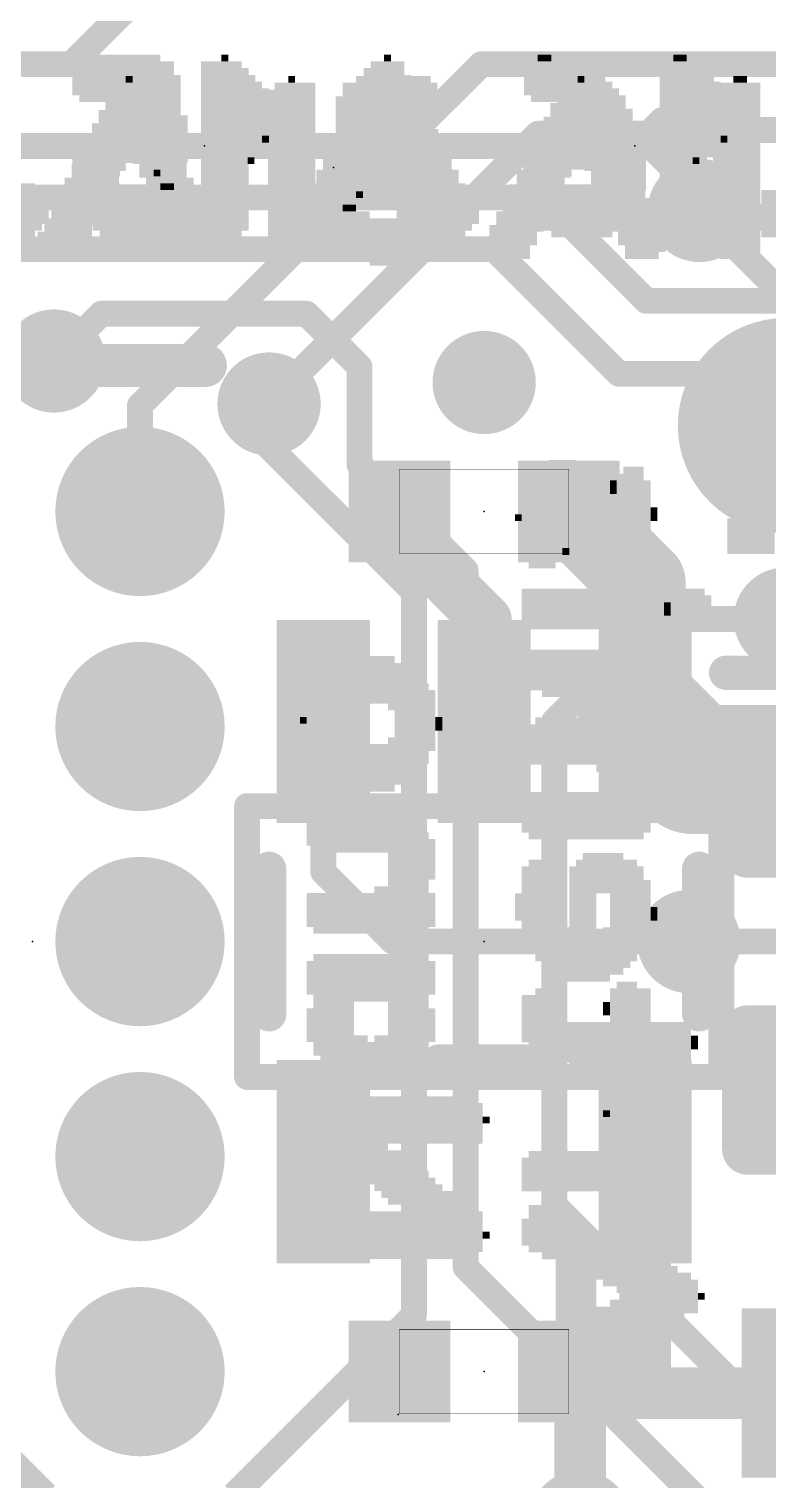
# Model space of a CAD drawing. Extents: x -6.3 to 43.3, y -21.6 to 50.8.
# Drawn here: x 15.09 to 19.46, y 6.98 to 15.55 of the extents above; entities that cross this region are included whole.
import ezdxf

# ---------------------------------------------------------------- set-up
doc = ezdxf.new("R2010")
doc.units = 0
for name, color, linetype in [('1', 12, 'CONTINUOUS'), ('16', 132, 'CONTINUOUS'), ('17', 110, 'CONTINUOUS'), ('18', 110, 'CONTINUOUS'), ('21', 41, 'CONTINUOUS'), ('22', 40, 'CONTINUOUS'), ('23', 53, 'CONTINUOUS'), ('24', 53, 'CONTINUOUS'), ('51', 53, 'CONTINUOUS')]:
    doc.layers.add(name, color=color, linetype=linetype)

# ---------------------------------------------------------------- blocks, each defined once
blk = doc.blocks.new('RECT')
blk.add_solid([(-0.5, -0.5), (0.5, -0.5), (-0.5, 0.5), (0.5, 0.5)])
blk = doc.blocks.new('RECT160000X160000R30')
at = {"const_width": 0.15}
blk.add_lwpolyline([(0.425, -0.35), (0.425, 0.35, 0.4142), (0.35, 0.425), (-0.35, 0.425, 0.4142), (-0.425, 0.35), (-0.425, -0.35, 0.4142), (-0.35, -0.425), (0.35, -0.425, 0.4142)], format="xyb", close=True, dxfattribs=at)
blk.add_solid([(-0.3754, -0.3754), (0.3754, -0.3754), (-0.3754, 0.3754), (0.3754, 0.3754)])
blk = doc.blocks.new('ROUNDP')
at = {"const_width": 0.5}
blk.add_lwpolyline([(0, -0.25, 1), (0, 0.25, 1), (0, -0.25)], format="xyb", dxfattribs=at)
blk = doc.blocks.new('PIE')
at = {"const_width": 0.5}
blk.add_lwpolyline([(0, -0.25, 1), (0, 0.25, 1), (0, -0.25)], format="xyb", dxfattribs=at)
blk = doc.blocks.new('ROUNDV')
at = {"const_width": 0.5}
blk.add_lwpolyline([(0, -0.25, 1), (0, 0.25, 1), (0, -0.25)], format="xyb", dxfattribs=at)

msp = doc.modelspace()

# ---------------------------------------------------------------- linework, layer by layer
at = {"layer": '1'}
for points, const_width in [([(15.748, 13.3273), (17.7623, 15.3416)], 0.1524), ([(17.7623, 15.3416), (19.534, 15.3416)], 0.1524), ([(18.749, 14.9314), (18.8291, 15.0114)], 0.1524), ([(18.8291, 15.0114), (19.2709, 15.0114)], 0.1524), ([(19.2709, 15.0114), (19.3294, 14.9529)], 0.1524), ([(16.51, 13.3427), (18.0987, 14.9314)], 0.1524), ([(18.0987, 14.9314), (18.749, 14.9314)], 0.1524), ([(19.3294, 14.9529), (21.8186, 14.9529)], 0.1524), ([(19.05, 14.478), (19.558, 13.97)], 0.1524), ([(15.24, 13.589), (15.1348, 13.4838)], 0.1524), ([(13.081, 13.4838), (15.1348, 13.4838)], 0.1524), ([(15.748, 12.7), (15.748, 13.3273)], 0.1524), ([(16.51, 13.335), (16.51, 13.3427)], 0.1524), ([(18.28, 12.7), (18.2964, 12.7)], 0.508), ([(18.2964, 12.7), (18.7154, 12.281)], 0.508), ([(17.28, 12.5701), (17.28, 12.7)], 0.3048), ([(17.7908, 12.0594), (17.28, 12.5701)], 0.3048), ([(18.7154, 11.4747), (18.7154, 12.281)], 0.508), ([(17.7908, 12.0594), (17.7908, 11.4709)], 0.3048), ([(18.73, 11.4601), (18.7154, 11.4747)], 0.762), ([(18.73, 11.4601), (19.0141, 11.176)], 0.762), ([(17.78, 11.4601), (17.7908, 11.4709)], 0.3048), ([(16.83, 10.5711), (16.83, 11.4601)], 0.1524), ([(20.186, 11.176), (19.0141, 11.176)], 0.762), ([(17.2411, 10.16), (16.83, 10.5711)], 0.1524), ([(18.989, 10.16), (17.2411, 10.16)], 0.1524), ([(18.73, 8.8599), (18.73, 9.337)], 0.1524), ([(18.73, 8.8599), (18.73, 7.554)], 0.3048), ([(18.28, 7.62), (18.415, 7.62)], 0.3048), ([(18.407, 7.493), (18.28, 7.62)], 0.3048), ([(18.3468, 7.5518), (18.415, 7.62)], 0.3048), ([(18.3468, 6.731), (18.3468, 7.5518)], 0.3048), ([(18.669, 7.493), (18.407, 7.493)], 0.3048), ([(18.73, 7.554), (18.669, 7.493)], 0.3048), ([(19.851, 7.493), (18.669, 7.493)], 0.3048)]:
    msp.add_lwpolyline(points, dxfattribs=dict(at, const_width=const_width))
for points, const_width in [([(17.7623, 15.3797, 1), (17.7623, 15.3035)], 0.0762), ([(17.7892, 15.3147, 1), (17.7353, 15.3685)], 0.0762), ([(18.8291, 15.0495, 1), (18.8291, 14.9733)], 0.0762), ([(18.856, 14.9845, 1), (18.8021, 15.0383)], 0.0762), ([(19.2979, 15.0383, 1), (19.244, 14.9845)], 0.0762), ([(19.2709, 14.9733, 1), (19.2709, 15.0495)], 0.0762), ([(18.0987, 14.9695, 1), (18.0987, 14.8933)], 0.0762), ([(18.1257, 14.9044, 1), (18.0718, 14.9583)], 0.0762), ([(18.749, 14.8933, 1), (18.749, 14.9695)], 0.0762), ([(19.3294, 14.991, 1), (19.3294, 14.9148)], 0.0762), ([(19.3025, 14.926, 1), (19.3563, 14.9799)], 0.0762), ([(18.7221, 14.9583, 1), (18.776, 14.9044)], 0.0762), ([(19.0769, 14.5049, 1), (19.0231, 14.4511)], 0.0762), ([(15.2669, 13.5621, 1), (15.2131, 13.6159)], 0.0762), ([(15.1079, 13.5107, 1), (15.1617, 13.4569)], 0.0762), ([(15.1348, 13.4457, 1), (15.1348, 13.5219)], 0.0762), ([(15.7861, 13.3273, 1), (15.7099, 13.3273)], 0.0762), ([(15.7211, 13.3543, 1), (15.7749, 13.3004)], 0.0762), ([(16.5481, 13.3427, 1), (16.4719, 13.3427)], 0.0762), ([(16.4831, 13.3696, 1), (16.5369, 13.3157)], 0.0762), ([(16.4719, 13.335, 1), (16.5481, 13.335)], 0.0762), ([(18.28, 12.827, 1), (18.28, 12.573)], 0.254), ([(18.3862, 12.7898, 1), (18.2066, 12.6102)], 0.254), ([(18.2964, 12.573, 1), (18.2964, 12.827)], 0.254), ([(17.3562, 12.7, 1), (17.2038, 12.7)], 0.1524), ([(15.7099, 12.7, 1), (15.7861, 12.7)], 0.0762), ([(17.3339, 12.624, 1), (17.2261, 12.5163)], 0.1524), ([(17.2038, 12.5701, 1), (17.3562, 12.5701)], 0.1524), ([(18.8424, 12.281, 1), (18.5884, 12.281)], 0.254), ([(18.6256, 12.1912, 1), (18.8052, 12.3708)], 0.254), ([(17.867, 12.0594, 1), (17.7146, 12.0594)], 0.1524), ([(17.7369, 12.0055, 1), (17.8447, 12.1132)], 0.1524), ([(18.8501, 11.6094, 1), (18.5807, 11.34)], 0.381), ([(18.8647, 11.5948, 1), (18.5953, 11.3254)], 0.381), ([(18.5953, 11.3254, 1), (18.8647, 11.5948)], 0.381), ([(17.7261, 11.514, 1), (17.8339, 11.4062)], 0.1524), ([(17.8447, 11.417, 1), (17.7369, 11.5248)], 0.1524), ([(18.5884, 11.4747, 1), (18.8424, 11.4747)], 0.254), ([(16.8681, 11.4601, 1), (16.7919, 11.4601)], 0.0762), ([(17.7146, 11.4709, 1), (17.867, 11.4709)], 0.1524), ([(19.0141, 11.3665, 1), (19.0141, 10.9855)], 0.381), ([(18.8794, 11.0413, 1), (19.1488, 11.3107)], 0.381), ([(16.8569, 10.598, 1), (16.8031, 10.5442)], 0.0762), ([(16.7919, 10.5711, 1), (16.8681, 10.5711)], 0.0762), ([(17.2411, 10.1981, 1), (17.2411, 10.1219)], 0.0762), ([(17.2142, 10.1331, 1), (17.268, 10.1869)], 0.0762), ([(18.989, 10.1219, 1), (18.989, 10.1981)], 0.0762), ([(18.7681, 9.337, 1), (18.6919, 9.337)], 0.0762), ([(18.8062, 8.8599, 1), (18.6538, 8.8599)], 0.1524), ([(18.6919, 8.8599, 1), (18.7681, 8.8599)], 0.0762), ([(18.28, 7.6962, 1), (18.28, 7.5438)], 0.1524), ([(18.3339, 7.6739, 1), (18.2261, 7.5661)], 0.1524), ([(18.4689, 7.5661, 1), (18.3611, 7.6739)], 0.1524), ([(18.415, 7.5438, 1), (18.415, 7.6962)], 0.1524), ([(18.423, 7.5518, 1), (18.2706, 7.5518)], 0.1524), ([(18.2929, 7.6057, 1), (18.4007, 7.4979)], 0.1524), ([(18.407, 7.5692, 1), (18.407, 7.4168)], 0.1524), ([(18.669, 7.5692, 1), (18.669, 7.4168)], 0.1524), ([(18.6538, 7.554, 1), (18.8062, 7.554)], 0.1524), ([(18.669, 7.4168, 1), (18.669, 7.5692)], 0.1524), ([(18.7839, 7.5001, 1), (18.6761, 7.6079)], 0.1524), ([(18.3531, 7.4391, 1), (18.4609, 7.5469)], 0.1524), ([(18.6151, 7.5469, 1), (18.7229, 7.4391)], 0.1524)]:
    msp.add_lwpolyline(points, format="xyb", dxfattribs=dict(at, const_width=const_width))
at = {"layer": '16', "const_width": 0.1524}
for points in [[(15.3416, 15.3416), (16.51, 16.51)], [(14.7345, 15.3416), (15.3416, 15.3416)], [(18.7615, 14.859), (14.732, 14.859)], [(19.05, 14.5705), (18.7615, 14.859)], [(18.1272, 14.5542), (14.8583, 14.5542)], [(18.7368, 13.9446), (18.1272, 14.5542)], [(19.05, 14.478), (19.05, 14.5705)], [(17.8392, 14.2494), (14.9845, 14.2494)], [(17.8392, 14.2494), (18.5758, 13.5128)], [(19.7789, 13.9446), (18.7368, 13.9446)], [(15.5194, 13.8684), (15.24, 13.589)], [(16.7309, 13.8684), (15.5194, 13.8684)], [(17.0434, 13.5559), (16.7309, 13.8684)], [(17.0434, 12.9787), (17.0434, 13.5559)], [(18.5758, 13.5128), (20.246, 13.5128)], [(16.51, 13.081), (16.51, 13.335)], [(17.3656, 12.2254), (16.51, 13.081)], [(17.6704, 12.3517), (17.0434, 12.9787)], [(17.6704, 8.2376), (17.6704, 12.3517)], [(17.3656, 7.9532), (17.3656, 12.2254)], [(18.1944, 11.4634), (18.796, 12.065)], [(18.796, 12.065), (19.558, 12.065)], [(18.1944, 8.6026), (18.1944, 11.4634)], [(18.989, 10.16), (20.066, 10.16)], [(21.09, 5.707), (18.1944, 8.6026)], [(20.09, 5.818), (17.6704, 8.2376)], [(16.3038, 6.8914), (17.3656, 7.9532)], [(14.478, 7.6056), (15.1922, 6.8914)]]:
    msp.add_lwpolyline(points, dxfattribs=at)
at = {"layer": '16', "const_width": 0.0762}
for points in [[(15.3147, 15.3685, 1), (15.3685, 15.3147)], [(15.3416, 15.3035, 1), (15.3416, 15.3797)], [(18.7884, 14.8859, 1), (18.7345, 14.8321)], [(18.7615, 14.8209, 1), (18.7615, 14.8971)], [(18.1541, 14.5811, 1), (18.1003, 14.5273)], [(18.1272, 14.5161, 1), (18.1272, 14.5923)], [(19.0881, 14.5705, 1), (19.0119, 14.5705)], [(19.0231, 14.5435, 1), (19.0769, 14.5974)], [(19.0119, 14.478, 1), (19.0881, 14.478)], [(17.8661, 14.2763, 1), (17.8123, 14.2225)], [(17.8392, 14.2113, 1), (17.8392, 14.2875)], [(18.7368, 13.9827, 1), (18.7368, 13.9065)], [(18.7099, 13.9177, 1), (18.7637, 13.9715)], [(15.5194, 13.9065, 1), (15.5194, 13.8303)], [(15.5463, 13.8415, 1), (15.4925, 13.8953)], [(16.7579, 13.8953, 1), (16.704, 13.8415)], [(16.7309, 13.8303, 1), (16.7309, 13.9065)], [(15.2131, 13.6159, 1), (15.2669, 13.5621)], [(17.0815, 13.5559, 1), (17.0053, 13.5559)], [(17.0165, 13.529, 1), (17.0703, 13.5829)], [(18.5758, 13.5509, 1), (18.5758, 13.4747)], [(18.5489, 13.4859, 1), (18.6027, 13.5397)], [(16.5481, 13.335, 1), (16.4719, 13.335)], [(16.4719, 13.081, 1), (16.5481, 13.081)], [(16.5369, 13.1079, 1), (16.4831, 13.0541)], [(17.0703, 13.0056, 1), (17.0165, 12.9517)], [(17.0053, 12.9787, 1), (17.0815, 12.9787)], [(17.7085, 12.3517, 1), (17.6323, 12.3517)], [(17.6435, 12.3247, 1), (17.6973, 12.3786)], [(17.4037, 12.2254, 1), (17.3275, 12.2254)], [(17.3387, 12.1985, 1), (17.3925, 12.2523)], [(18.796, 12.1031, 1), (18.796, 12.0269)], [(18.8229, 12.0381, 1), (18.7691, 12.0919)], [(18.2325, 11.4634, 1), (18.1563, 11.4634)], [(18.1675, 11.4903, 1), (18.2213, 11.4365)], [(18.989, 10.1981, 1), (18.989, 10.1219)], [(18.2213, 8.6295, 1), (18.1675, 8.5757)], [(18.1563, 8.6026, 1), (18.2325, 8.6026)], [(17.6973, 8.2645, 1), (17.6435, 8.2107)], [(17.6323, 8.2376, 1), (17.7085, 8.2376)], [(17.3275, 7.9532, 1), (17.4037, 7.9532)], [(17.3925, 7.9263, 1), (17.3387, 7.9801)]]:
    msp.add_lwpolyline(points, format="xyb", dxfattribs=at)
at = {"layer": '21'}
for points, const_width in [([(19.3802, 11.1125, 1), (19.3802, 11.2395, 1), (19.3802, 11.1125)], 0.127), ([(16.5608, 10.5894, 1), (16.4592, 10.5894)], 0.1016), ([(19.1008, 10.5894, 1), (18.9992, 10.5894)], 0.1016), ([(16.4592, 9.7306, 1), (16.5608, 9.7306)], 0.1016), ([(18.9992, 9.7306, 1), (19.1008, 9.7306)], 0.1016), ([(17.5116, 9.502, 1), (17.5116, 9.4004)], 0.1016), ([(18.0484, 9.4004, 1), (18.0484, 9.502)], 0.1016)]:
    msp.add_lwpolyline(points, format="xyb", dxfattribs=dict(at, const_width=const_width))
at = {"layer": '21', "const_width": 0.2032}
for points in [[(16.51, 9.7306), (16.51, 10.5894)], [(19.05, 10.5894), (19.05, 9.7306)], [(18.0484, 9.4512), (17.5116, 9.4512)]]:
    msp.add_lwpolyline(points, dxfattribs=at)
at = {"layer": '22'}
for points, const_width in [([(16.134, 13.563), (15.372, 13.563)], 0.254), ([(20.1613, 11.7475), (19.2088, 11.7475)], 0.2032)]:
    msp.add_lwpolyline(points, dxfattribs=dict(at, const_width=const_width))
for points, const_width in [([(15.372, 13.6265, 1), (15.372, 13.4995)], 0.127), ([(16.134, 13.4995, 1), (16.134, 13.6265)], 0.127), ([(19.2088, 11.7983, 1), (19.2088, 11.6967)], 0.1016)]:
    msp.add_lwpolyline(points, format="xyb", dxfattribs=dict(at, const_width=const_width))
at = {"layer": '23'}
for p in [(16.891, 14.732), (17.78, 12.7), (17.78, 10.16), (17.78, 7.62)]:
    msp.add_point(p, dxfattribs=at)
at = {"layer": '24'}
for p in [(16.129, 14.859), (18.669, 14.859), (15.113, 10.16), (17.272, 7.366)]:
    msp.add_point(p, dxfattribs=at)
at = {"layer": '51'}
for points, const_width in [([(17.28, 12.45), (17.28, 12.95)], 0.0025), ([(17.28, 12.95), (18.28, 12.95)], 0.0025), ([(18.28, 12.95), (18.28, 12.45)], 0.0025), ([(18.28, 12.45), (17.28, 12.45)], 0.0025), ([(16.38, 10.96), (19.18, 10.96)], 0.1524), ([(16.38, 9.36), (16.38, 10.96)], 0.1524), ([(19.18, 9.36), (19.18, 10.96)], 0.1524), ([(19.18, 9.36), (16.38, 9.36)], 0.1524), ([(17.28, 7.37), (17.28, 7.87)], 0.0025), ([(17.28, 7.87), (18.28, 7.87)], 0.0025), ([(18.28, 7.87), (18.28, 7.37)], 0.0025), ([(18.28, 7.37), (17.28, 7.37)], 0.0025)]:
    msp.add_lwpolyline(points, dxfattribs=dict(at, const_width=const_width))
for points, const_width in [([(17.2806, 12.95, 1), (17.2794, 12.95)], 0.0013), ([(17.28, 12.9506, 1), (17.28, 12.9494)], 0.0013), ([(18.2806, 12.95, 1), (18.2794, 12.95)], 0.0013), ([(18.28, 12.9494, 1), (18.28, 12.9506)], 0.0013), ([(17.28, 12.4506, 1), (17.28, 12.4494)], 0.0013), ([(17.2794, 12.45, 1), (17.2806, 12.45)], 0.0013), ([(18.2794, 12.45, 1), (18.2806, 12.45)], 0.0013), ([(18.28, 12.4494, 1), (18.28, 12.4506)], 0.0013), ([(16.38, 10.9981, 1), (16.38, 10.9219)], 0.0762), ([(16.4181, 10.96, 1), (16.3419, 10.96)], 0.0762), ([(19.2181, 10.96, 1), (19.1419, 10.96)], 0.0762), ([(19.18, 10.9219, 1), (19.18, 10.9981)], 0.0762), ([(16.38, 9.3981, 1), (16.38, 9.3219)], 0.0762), ([(19.18, 9.3219, 1), (19.18, 9.3981)], 0.0762), ([(16.3419, 9.36, 1), (16.4181, 9.36)], 0.0762), ([(19.1419, 9.36, 1), (19.2181, 9.36)], 0.0762), ([(17.2806, 7.87, 1), (17.2794, 7.87)], 0.0013), ([(17.28, 7.8706, 1), (17.28, 7.8694)], 0.0013), ([(18.2806, 7.87, 1), (18.2794, 7.87)], 0.0013), ([(18.28, 7.8694, 1), (18.28, 7.8706)], 0.0013), ([(17.28, 7.3706, 1), (17.28, 7.3694)], 0.0013), ([(17.2794, 7.37, 1), (17.2806, 7.37)], 0.0013), ([(18.2794, 7.37, 1), (18.2806, 7.37)], 0.0013), ([(18.28, 7.3694, 1), (18.28, 7.3706)], 0.0013)]:
    msp.add_lwpolyline(points, format="xyb", dxfattribs=dict(at, const_width=const_width))

# ---------------------------------------------------------------- block references
at = {"layer": '1', "xscale": 1.27, "yscale": 1.27}
msp.add_blockref('PIE', (19.558, 13.208), dxfattribs=at)
at = {"layer": '1', "rotation": 180}
for p, xscale, yscale in [((17.28, 12.7), 0.6, 0.6), ((18.28, 12.7), 0.6, 0.6), ((16.83, 11.4601), 0.55, 1.2), ((17.78, 11.4601), 0.55, 1.2), ((18.73, 11.4601), 0.55, 1.2), ((16.83, 8.8599), 0.55, 1.2), ((18.73, 8.8599), 0.55, 1.2), ((17.28, 7.62), 0.6, 0.6), ((18.28, 7.62), 0.6, 0.6)]:
    msp.add_blockref('RECT', p, dxfattribs=dict(at, xscale=xscale, yscale=yscale))
at = {"layer": '1', "xscale": 1.1, "rotation": 180}
msp.add_blockref('RECT', (19.851, 7.493), dxfattribs=at)
at = {"layer": '16', "rotation": 180}
for p in [(19.685, 11.037), (19.685, 9.283)]:
    msp.add_blockref('RECT160000X160000R30', p, dxfattribs=at)
at = {"layer": '17', "rotation": 270}
for p in [(15.748, 12.7), (15.748, 12.7), (15.748, 11.43), (15.748, 11.43), (15.748, 10.16), (15.748, 10.16), (15.748, 8.89), (15.748, 8.89), (15.748, 7.62), (15.748, 7.62)]:
    msp.add_blockref('ROUNDP', p, dxfattribs=at)
at = {"layer": '17', "xscale": 0.8128, "yscale": 0.8128, "rotation": 270}
for p in [(15.748, 12.7), (15.748, 12.7), (15.748, 11.43), (15.748, 11.43), (15.748, 10.16), (15.748, 10.16), (15.748, 8.89), (15.748, 8.89), (15.748, 7.62), (15.748, 7.62)]:
    msp.add_blockref('ROUNDP', p, dxfattribs=at)
at = {"layer": '18', "xscale": 0.6096, "yscale": 0.6096}
for p in [(19.05, 14.478), (19.05, 14.478), (15.24, 13.589), (15.24, 13.589), (17.78, 13.462), (17.78, 13.462), (16.51, 13.335), (16.51, 13.335), (19.558, 12.065), (19.558, 12.065), (18.989, 10.16), (18.989, 10.16), (18.3468, 6.731), (18.3468, 6.731)]:
    msp.add_blockref('ROUNDV', p, dxfattribs=at)
at = {"layer": '21', "yscale": 0.04}
for p, xscale in [((15.684, 15.252), 0.04), ((16.644, 15.252), 0.04), ((17.244, 15.252), 0.44), ((18.351, 15.252), 0.04), ((19.291, 15.252), 0.08), ((15.684, 15.212), 0.2), ((15.704, 15.172), 0.24), ((16.644, 15.172), 0.28), ((16.664, 15.212), 0.24), ((17.224, 15.212), 0.56), ((17.244, 15.172), 0.6), ((18.331, 15.172), 0.24), ((18.351, 15.212), 0.2), ((19.271, 15.172), 0.28), ((19.291, 15.212), 0.24), ((15.684, 15.132), 0.28), ((15.704, 15.092), 0.32), ((16.604, 15.092), 0.36), ((16.624, 15.132), 0.32), ((17.224, 15.132), 0.64), ((17.224, 15.092), 0.64), ((18.331, 15.092), 0.32), ((18.351, 15.132), 0.28), ((19.231, 15.092), 0.36), ((19.251, 15.132), 0.32), ((15.684, 15.052), 0.36), ((15.704, 15.012), 0.4), ((16.564, 15.012), 0.44), ((16.584, 15.052), 0.4), ((17.224, 15.052), 0.64), ((17.204, 15.012), 0.6), ((18.331, 15.012), 0.4), ((18.351, 15.052), 0.36), ((19.191, 15.012), 0.44), ((19.211, 15.052), 0.4), ((15.684, 14.892), 0.52), ((15.684, 14.972), 0.44), ((15.704, 14.932), 0.48), ((16.524, 14.932), 0.52), ((16.524, 14.892), 0.52), ((16.544, 14.972), 0.48), ((17.044, 14.892), 0.36), ((17.024, 14.972), 0.24), ((17.024, 14.932), 0.24), ((18.331, 14.932), 0.48), ((18.351, 14.892), 0.52), ((18.351, 14.972), 0.44), ((19.151, 14.932), 0.52), ((19.151, 14.892), 0.52), ((19.171, 14.972), 0.48), ((15.684, 14.812), 0.6), ((15.704, 14.852), 0.56), ((16.524, 14.852), 0.52), ((16.544, 14.812), 0.48), ((17.104, 14.852), 0.48), ((17.144, 14.812), 0.56), ((18.331, 14.852), 0.56), ((18.351, 14.812), 0.6), ((19.171, 14.852), 0.48), ((19.191, 14.812), 0.44), ((15.504, 14.732), 0.32), ((15.524, 14.772), 0.28), ((15.864, 14.772), 0.32), ((15.884, 14.732), 0.28), ((16.404, 14.772), 0.04), ((16.644, 14.772), 0.28), ((16.644, 14.732), 0.28), ((17.164, 14.772), 0.6), ((17.184, 14.732), 0.64), ((18.171, 14.772), 0.32), ((18.151, 14.732), 0.28), ((18.511, 14.772), 0.28), ((18.531, 14.732), 0.32), ((19.031, 14.772), 0.04), ((19.271, 14.772), 0.28), ((19.271, 14.732), 0.28), ((15.464, 14.652), 0.32), ((15.484, 14.692), 0.28), ((15.884, 14.692), 0.28), ((15.924, 14.652), 0.28), ((16.644, 14.692), 0.28), ((16.644, 14.652), 0.28), ((17.184, 14.692), 0.64), ((17.204, 14.652), 0.68), ((18.131, 14.692), 0.32), ((18.111, 14.652), 0.28), ((18.551, 14.692), 0.28), ((18.551, 14.652), 0.28), ((19.271, 14.692), 0.28), ((19.271, 14.652), 0.28), ((15.684, 14.572), 0.84), ((15.684, 14.612), 0.76), ((16.644, 14.612), 0.28), ((16.644, 14.572), 0.28), ((17.024, 14.612), 0.24), ((17.044, 14.572), 0.04), ((17.404, 14.612), 0.28), ((17.404, 14.572), 0.28), ((18.331, 14.612), 0.8), ((18.331, 14.572), 0.8), ((19.271, 14.612), 0.28), ((19.271, 14.572), 0.28), ((15.684, 14.492), 0.92), ((15.684, 14.532), 0.84), ((16.644, 14.532), 0.28), ((16.644, 14.492), 0.28), ((16.984, 14.492), 0.08), ((17.404, 14.492), 0.28), ((17.424, 14.532), 0.24), ((18.331, 14.532), 0.88), ((18.331, 14.492), 0.88), ((19.271, 14.532), 0.28), ((19.271, 14.492), 0.28), ((15.684, 14.452), 0.92), ((16.644, 14.452), 0.28), ((16.644, 14.412), 0.28), ((17.204, 14.412), 0.68), ((17.004, 14.452), 0.2), ((17.404, 14.452), 0.28), ((18.331, 14.452), 0.96), ((18.331, 14.412), 0.96), ((19.271, 14.452), 0.28), ((19.271, 14.412), 0.28), ((15.304, 14.332), 0.32), ((15.284, 14.292), 0.28), ((15.324, 14.372), 0.28), ((16.044, 14.372), 0.28), ((16.064, 14.332), 0.32), ((16.084, 14.292), 0.28), ((16.644, 14.372), 0.28), ((16.644, 14.332), 0.28), ((16.644, 14.292), 0.28), ((17.164, 14.372), 0.68), ((17.184, 14.332), 0.64), ((17.164, 14.292), 0.6), ((17.971, 14.372), 0.32), ((17.951, 14.332), 0.28), ((17.951, 14.292), 0.28), ((18.691, 14.372), 0.32), ((18.711, 14.332), 0.28), ((18.731, 14.292), 0.32), ((19.271, 14.372), 0.28), ((19.271, 14.332), 0.28), ((19.271, 14.292), 0.28), ((15.304, 14.252), 0.24), ((15.304, 14.212), 0.16), ((16.084, 14.252), 0.28), ((16.064, 14.212), 0.16), ((16.644, 14.252), 0.28), ((16.644, 14.212), 0.2), ((17.164, 14.252), 0.52), ((17.184, 14.212), 0.4), ((17.931, 14.252), 0.24), ((17.951, 14.212), 0.2), ((18.731, 14.252), 0.24), ((18.711, 14.212), 0.2), ((19.291, 14.252), 0.24), ((19.271, 14.212), 0.2), ((17.184, 14.172), 0.16)]:
    msp.add_blockref('RECT', p, dxfattribs=dict(at, xscale=xscale))
msp.add_blockref('RECT', (15.684, 14.412), dxfattribs=at)
at = {"layer": '22'}
for p, xscale, yscale, rotation in [((15.669, 15.339), 0.56, 0.04, 180), ((15.649, 15.379), 0.44, 0.04, 180), ((16.229, 15.339), 0.24, 0.04, 180), ((16.249, 15.379), 0.04, 0.04, 180), ((17.209, 15.339), 0.2, 0.04, 180), ((17.209, 15.379), 0.04, 0.04, 180), ((18.196, 15.339), 0.36, 0.04, 180), ((18.136, 15.379), 0.08, 0.04, 180), ((18.936, 15.339), 0.24, 0.04, 180), ((18.936, 15.379), 0.08, 0.04, 180), ((15.649, 15.299), 0.6, 0.04, 180), ((15.669, 15.259), 0.64, 0.04, 180), ((16.249, 15.299), 0.28, 0.04, 180), ((16.269, 15.259), 0.32, 0.04, 180), ((17.189, 15.299), 0.24, 0.04, 180), ((17.209, 15.259), 0.28, 0.04, 180), ((18.236, 15.299), 0.44, 0.04, 180), ((18.256, 15.259), 0.48, 0.04, 180), ((18.956, 15.299), 0.28, 0.04, 180), ((18.976, 15.259), 0.32, 0.04, 180), ((15.669, 15.219), 0.64, 0.04, 180), ((15.669, 15.179), 0.64, 0.04, 180), ((16.289, 15.219), 0.36, 0.04, 180), ((16.309, 15.179), 0.4, 0.04, 180), ((17.189, 15.219), 0.32, 0.04, 180), ((17.209, 15.179), 0.36, 0.04, 180), ((18.276, 15.219), 0.52, 0.04, 180), ((18.296, 15.179), 0.56, 0.04, 180), ((18.996, 15.219), 0.36, 0.04, 180), ((19.016, 15.179), 0.4, 0.04, 180), ((15.689, 15.139), 0.6, 0.04, 180), ((15.869, 15.099), 0.24, 0.04, 180), ((16.329, 15.139), 0.44, 0.04, 180), ((16.349, 15.099), 0.48, 0.04, 180), ((17.189, 15.139), 0.4, 0.04, 180), ((17.209, 15.099), 0.44, 0.04, 180), ((18.336, 15.139), 0.56, 0.04, 180), ((18.436, 15.099), 0.36, 0.04, 180), ((19.036, 15.139), 0.44, 0.04, 180), ((19.056, 15.099), 0.48, 0.04, 180), ((15.789, 14.979), 0.48, 0.04, 180), ((15.849, 15.019), 0.36, 0.04, 180), ((15.869, 15.059), 0.24, 0.04, 180), ((16.369, 15.059), 0.52, 0.04, 180), ((16.369, 15.019), 0.52, 0.04, 180), ((16.369, 14.979), 0.52, 0.04, 180), ((17.189, 14.979), 0.56, 0.04, 180), ((17.189, 15.059), 0.48, 0.04, 180), ((17.209, 15.019), 0.52, 0.04, 180), ((18.496, 15.059), 0.32, 0.04, 180), ((18.516, 15.019), 0.28, 0.04, 180), ((18.556, 14.979), 0.28, 0.04, 180), ((19.076, 15.059), 0.52, 0.04, 180), ((19.076, 15.019), 0.52, 0.04, 180), ((19.056, 14.979), 0.48, 0.04, 180), ((15.729, 14.899), 0.6, 0.04, 180), ((15.749, 14.939), 0.56, 0.04, 180), ((16.349, 14.939), 0.48, 0.04, 180), ((16.249, 14.899), 0.28, 0.04, 180), ((16.489, 14.899), 0.04, 0.04, 180), ((17.029, 14.899), 0.32, 0.04, 180), ((17.209, 14.939), 0.6, 0.04, 180), ((17.369, 14.899), 0.28, 0.04, 180), ((18.416, 14.899), 0.56, 0.04, 180), ((18.456, 14.939), 0.48, 0.04, 180), ((19.036, 14.939), 0.44, 0.04, 180), ((18.956, 14.899), 0.28, 0.04, 180), ((19.196, 14.899), 0.04, 0.04, 180), ((15.709, 14.859), 0.64, 0.04, 180), ((15.709, 14.819), 0.64, 0.04, 180), ((16.249, 14.859), 0.28, 0.04, 180), ((16.249, 14.819), 0.28, 0.04, 180), ((17.009, 14.859), 0.28, 0.04, 180), ((17.009, 14.819), 0.28, 0.04, 180), ((17.389, 14.859), 0.32, 0.04, 180), ((17.409, 14.819), 0.28, 0.04, 180), ((18.396, 14.819), 0.68, 0.04, 180), ((18.416, 14.859), 0.64, 0.04, 180), ((18.956, 14.859), 0.28, 0.04, 180), ((18.956, 14.819), 0.28, 0.04, 180), ((15.689, 14.779), 0.68, 0.04, 180), ((15.489, 14.739), 0.28, 0.04, 180), ((15.869, 14.739), 0.24, 0.04, 180), ((16.249, 14.779), 0.28, 0.04, 180), ((16.249, 14.739), 0.28, 0.04, 180), ((16.969, 14.779), 0.28, 0.04, 180), ((17.209, 14.739), 0.76, 0.04, 180), ((17.429, 14.779), 0.32, 0.04, 180), ((18.376, 14.779), 0.72, 0.04, 180), ((18.376, 14.739), 0.72, 0.04, 180), ((18.956, 14.779), 0.28, 0.04, 180), ((18.956, 14.739), 0.28, 0.04, 180), ((15.489, 14.699), 0.28, 0.04, 180), ((15.469, 14.659), 0.24, 0.04, 180), ((15.849, 14.699), 0.04, 0.04, 180), ((16.249, 14.699), 0.28, 0.04, 180), ((16.249, 14.659), 0.28, 0.04, 180), ((17.209, 14.699), 0.84, 0.04, 180), ((17.209, 14.659), 0.84, 0.04, 180), ((18.136, 14.699), 0.32, 0.04, 180), ((18.116, 14.659), 0.28, 0.04, 180), ((18.576, 14.699), 0.32, 0.04, 180), ((18.596, 14.659), 0.28, 0.04, 180), ((18.956, 14.699), 0.28, 0.04, 180), ((18.956, 14.659), 0.28, 0.04, 180), ((14.669, 14.619), 0.92, 0.04, 180), ((14.669, 14.579), 0.92, 0.04, 180), ((15.489, 14.619), 0.28, 0.04, 180), ((15.489, 14.579), 0.28, 0.04, 180), ((15.889, 14.579), 0.2, 0.04, 180), ((15.909, 14.619), 0.08, 0.04, 180), ((16.249, 14.619), 0.28, 0.04, 180), ((16.249, 14.579), 0.28, 0.04, 180), ((17.209, 14.619), 0.92, 0.04, 180), ((17.209, 14.579), 0.92, 0.04, 180), ((18.116, 14.619), 0.28, 0.04, 180), ((18.116, 14.579), 0.28, 0.04, 180), ((18.596, 14.619), 0.28, 0.04, 180), ((18.576, 14.579), 0.24, 0.04, 180), ((18.956, 14.619), 0.28, 0.04, 180), ((18.956, 14.579), 0.28, 0.04, 180), ((19.896, 14.579), 0.96, 0.04, 180), ((15.029, 14.499), 0.28, 0.04, 180), ((15.689, 14.539), 0.68, 0.04, 180), ((15.729, 14.499), 0.68, 0.04, 180), ((16.249, 14.539), 0.28, 0.04, 180), ((16.249, 14.499), 0.28, 0.04, 180), ((16.849, 14.499), 0.28, 0.04, 180), ((17.569, 14.499), 0.28, 0.04, 180), ((18.336, 14.539), 0.72, 0.04, 180), ((18.356, 14.499), 0.68, 0.04, 180), ((18.956, 14.539), 0.28, 0.04, 180), ((18.956, 14.499), 0.28, 0.04, 180), ((19.536, 14.499), 0.32, 0.04, 180), ((19.896, 14.539), 0.96, 0.04, 180), ((15.049, 14.459), 0.32, 0.04, 180), ((15.069, 14.419), 0.28, 0.04, 180), ((15.049, 14.379), 0.24, 0.04, 180), ((15.709, 14.459), 0.64, 0.04, 180), ((15.729, 14.419), 0.6, 0.04, 180), ((15.729, 14.379), 0.52, 0.04, 180), ((16.249, 14.459), 0.28, 0.04, 180), ((16.249, 14.419), 0.28, 0.04, 180), ((16.249, 14.379), 0.28, 0.04, 180), ((16.829, 14.459), 0.32, 0.04, 180), ((16.809, 14.419), 0.28, 0.04, 180), ((16.809, 14.379), 0.28, 0.04, 180), ((17.589, 14.459), 0.32, 0.04, 180), ((17.609, 14.419), 0.28, 0.04, 180), ((17.589, 14.379), 0.24, 0.04, 180), ((18.336, 14.459), 0.64, 0.04, 180), ((18.336, 14.419), 0.56, 0.04, 180), ((18.336, 14.379), 0.48, 0.04, 180), ((18.956, 14.459), 0.28, 0.04, 180), ((18.956, 14.419), 0.28, 0.04, 180), ((18.936, 14.379), 0.24, 0.04, 180), ((19.496, 14.419), 0.32, 0.04, 180), ((19.516, 14.459), 0.28, 0.04, 180), ((19.496, 14.379), 0.24, 0.04, 180), ((15.049, 14.339), 0.16, 0.04, 180), ((15.709, 14.339), 0.4, 0.04, 180), ((15.709, 14.299), 0.16, 0.04, 180), ((16.249, 14.339), 0.2, 0.04, 180), ((16.829, 14.339), 0.16, 0.04, 180), ((17.589, 14.339), 0.16, 0.04, 180), ((18.356, 14.339), 0.36, 0.04, 180), ((18.356, 14.299), 0.12, 0.04, 180), ((18.956, 14.339), 0.2, 0.04, 180), ((19.516, 14.339), 0.2, 0.04, 180), ((19.405, 13.045), 0.49, 0.04, 90), ((19.44, 13.095), 0.45, 0.03, 90), ((19.475, 13.18), 0.28, 0.04, 90), ((19.335, 12.99), 0.46, 0.04, 90), ((19.37, 13.005), 0.49, 0.03, 90), ((19.265, 12.955), 0.39, 0.04, 90), ((19.3, 12.97), 0.42, 0.03, 90), ((19.23, 12.92), 0.24, 0.03, 90), ((18.102, 12.664), 0.6, 0.04, 90), ((18.142, 12.664), 0.6, 0.04, 90), ((18.182, 12.684), 0.64, 0.04, 90), ((18.222, 12.864), 0.28, 0.04, 90), ((18.262, 12.824), 0.36, 0.04, 90), ((18.302, 12.764), 0.48, 0.04, 90), ((18.342, 12.704), 0.52, 0.04, 90), ((18.382, 12.684), 0.56, 0.04, 90), ((18.622, 12.664), 0.6, 0.04, 90), ((18.662, 12.684), 0.56, 0.04, 90), ((18.702, 12.704), 0.52, 0.04, 90), ((18.062, 12.644), 0.56, 0.04, 90), ((18.422, 12.664), 0.52, 0.04, 90), ((18.542, 12.844), 0.08, 0.04, 90), ((18.582, 12.644), 0.56, 0.04, 90), ((18.742, 12.684), 0.4, 0.04, 90), ((18.022, 12.644), 0.4, 0.04, 90), ((18.462, 12.604), 0.48, 0.04, 90), ((17.982, 12.664), 0.04, 0.04, 90), ((18.782, 12.684), 0.08, 0.04, 90), ((18.502, 12.504), 0.28, 0.04, 90), ((18.542, 12.484), 0.24, 0.04, 90), ((19.23, 12.555), 0.21, 0.03, 90), ((19.265, 12.555), 0.21, 0.04, 90), ((19.3, 12.555), 0.21, 0.03, 90), ((19.335, 12.555), 0.21, 0.04, 90), ((19.37, 12.555), 0.21, 0.03, 90), ((19.405, 12.555), 0.21, 0.04, 90), ((19.44, 12.555), 0.21, 0.03, 90), ((19.475, 12.555), 0.21, 0.04, 90), ((18.222, 12.484), 0.16, 0.04, 90), ((18.262, 12.464), 0.04, 0.04, 90), ((18.022, 12.144), 0.2, 0.04, 90), ((18.062, 12.124), 0.24, 0.04, 90), ((18.102, 12.124), 0.24, 0.04, 90), ((18.142, 12.124), 0.24, 0.04, 90), ((18.182, 12.124), 0.24, 0.04, 90), ((18.222, 12.124), 0.24, 0.04, 90), ((18.262, 12.124), 0.24, 0.04, 90), ((18.302, 12.124), 0.24, 0.04, 90), ((18.342, 12.124), 0.24, 0.04, 90), ((18.382, 12.124), 0.24, 0.04, 90), ((18.422, 12.124), 0.24, 0.04, 90), ((18.462, 12.124), 0.24, 0.04, 90), ((18.502, 12.124), 0.24, 0.04, 90), ((18.542, 12.124), 0.24, 0.04, 90), ((18.582, 12.124), 0.24, 0.04, 90), ((18.622, 12.124), 0.24, 0.04, 90), ((18.662, 12.124), 0.24, 0.04, 90), ((18.702, 12.124), 0.24, 0.04, 90), ((18.742, 12.144), 0.2, 0.04, 90), ((18.902, 12.124), 0.24, 0.04, 90), ((18.942, 12.124), 0.24, 0.04, 90), ((18.982, 12.124), 0.24, 0.04, 90), ((19.022, 12.124), 0.24, 0.04, 90), ((19.062, 12.124), 0.24, 0.04, 90), ((19.102, 12.124), 0.16, 0.04, 90), ((18.862, 12.124), 0.08, 0.04, 90), ((16.992, 11.686), 0.32, 0.04, 90), ((17.032, 11.706), 0.28, 0.04, 90), ((17.072, 11.706), 0.28, 0.04, 90), ((17.112, 11.706), 0.28, 0.04, 90), ((17.152, 11.706), 0.28, 0.04, 90), ((17.192, 11.706), 0.28, 0.04, 90), ((17.232, 11.686), 0.32, 0.04, 90), ((18.022, 11.744), 0.2, 0.04, 90), ((18.062, 11.764), 0.24, 0.04, 90), ((18.102, 11.764), 0.24, 0.04, 90), ((18.142, 11.744), 0.28, 0.04, 90), ((18.182, 11.744), 0.28, 0.04, 90), ((18.222, 11.744), 0.28, 0.04, 90), ((18.262, 11.744), 0.28, 0.04, 90), ((18.302, 11.744), 0.28, 0.04, 90), ((18.342, 11.744), 0.28, 0.04, 90), ((18.382, 11.744), 0.28, 0.04, 90), ((18.422, 11.744), 0.28, 0.04, 90), ((18.462, 11.744), 0.28, 0.04, 90), ((18.502, 11.324), 1.12, 0.04, 90), ((18.542, 11.324), 1.12, 0.04, 90), ((18.582, 11.324), 1.12, 0.04, 90), ((18.622, 11.304), 1.08, 0.04, 90), ((18.662, 11.304), 1.08, 0.04, 90), ((16.872, 11.446), 0.64, 0.04, 90), ((16.912, 11.446), 0.72, 0.04, 90), ((16.952, 11.446), 0.72, 0.04, 90), ((17.272, 11.446), 0.72, 0.04, 90), ((17.312, 11.446), 0.72, 0.04, 90), ((17.352, 11.446), 0.64, 0.04, 90), ((18.702, 11.624), 0.36, 0.04, 90), ((16.792, 11.446), 0.48, 0.04, 90), ((16.832, 11.446), 0.56, 0.04, 90), ((17.392, 11.446), 0.56, 0.04, 90), ((17.432, 11.446), 0.48, 0.04, 90), ((18.742, 11.624), 0.2, 0.04, 90), ((16.752, 11.446), 0.32, 0.04, 90), ((17.472, 11.466), 0.36, 0.04, 90), ((16.712, 11.466), 0.04, 0.04, 90), ((17.512, 11.446), 0.08, 0.04, 90), ((18.102, 11.344), 0.28, 0.04, 90), ((18.142, 11.344), 0.28, 0.04, 90), ((18.182, 11.344), 0.28, 0.04, 90), ((18.222, 11.344), 0.28, 0.04, 90), ((18.262, 11.344), 0.28, 0.04, 90), ((18.302, 11.344), 0.28, 0.04, 90), ((18.342, 11.344), 0.28, 0.04, 90), ((18.382, 11.344), 0.28, 0.04, 90), ((18.422, 11.344), 0.28, 0.04, 90), ((18.462, 11.324), 0.32, 0.04, 90), ((16.992, 11.246), 0.32, 0.04, 90), ((18.022, 11.344), 0.2, 0.04, 90), ((18.062, 11.324), 0.24, 0.04, 90), ((17.032, 11.186), 0.28, 0.04, 90), ((17.072, 11.186), 0.28, 0.04, 90), ((17.112, 11.186), 0.28, 0.04, 90), ((17.152, 11.186), 0.28, 0.04, 90), ((17.192, 11.186), 0.28, 0.04, 90), ((17.232, 11.206), 0.32, 0.04, 90), ((18.702, 11.204), 0.32, 0.04, 90), ((18.742, 11.184), 0.2, 0.04, 90), ((18.022, 10.904), 0.2, 0.04, 90), ((18.062, 10.904), 0.28, 0.04, 90), ((18.102, 10.904), 0.28, 0.04, 90), ((18.142, 10.904), 0.28, 0.04, 90), ((18.182, 10.904), 0.28, 0.04, 90), ((18.222, 10.904), 0.28, 0.04, 90), ((18.262, 10.904), 0.28, 0.04, 90), ((18.302, 10.904), 0.28, 0.04, 90), ((18.342, 10.904), 0.28, 0.04, 90), ((18.382, 10.904), 0.28, 0.04, 90), ((18.422, 10.904), 0.28, 0.04, 90), ((18.462, 10.904), 0.28, 0.04, 90), ((18.702, 10.884), 0.24, 0.04, 90), ((18.742, 10.904), 0.2, 0.04, 90), ((16.752, 10.826), 0.2, 0.04, 90), ((16.792, 10.846), 0.24, 0.04, 90), ((16.832, 10.826), 0.28, 0.04, 90), ((16.872, 10.826), 0.28, 0.04, 90), ((16.912, 10.826), 0.28, 0.04, 90), ((16.952, 10.826), 0.28, 0.04, 90), ((16.992, 10.826), 0.28, 0.04, 90), ((17.032, 10.826), 0.28, 0.04, 90), ((17.072, 10.826), 0.28, 0.04, 90), ((17.112, 10.826), 0.28, 0.04, 90), ((17.152, 10.826), 0.28, 0.04, 90), ((17.192, 10.826), 0.28, 0.04, 90), ((17.232, 10.586), 0.76, 0.04, 90), ((17.272, 10.566), 0.72, 0.04, 90), ((17.312, 10.566), 0.72, 0.04, 90), ((17.352, 10.546), 0.68, 0.04, 90), ((17.392, 10.526), 0.64, 0.04, 90), ((17.432, 10.506), 0.6, 0.04, 90), ((17.472, 10.646), 0.24, 0.04, 90), ((18.062, 10.364), 0.56, 0.04, 90), ((18.102, 10.344), 0.6, 0.04, 90), ((18.142, 10.324), 0.64, 0.04, 90), ((18.182, 10.304), 0.68, 0.04, 90), ((18.342, 10.284), 0.72, 0.04, 90), ((18.382, 10.304), 0.76, 0.04, 90), ((18.422, 10.304), 0.76, 0.04, 90), ((18.462, 10.564), 0.24, 0.04, 90), ((18.502, 10.564), 0.24, 0.04, 90), ((18.542, 10.324), 0.72, 0.04, 90), ((18.582, 10.324), 0.72, 0.04, 90), ((18.622, 10.324), 0.64, 0.04, 90), ((18.662, 10.344), 0.6, 0.04, 90), ((18.022, 10.364), 0.48, 0.04, 90), ((18.222, 10.544), 0.12, 0.04, 90), ((18.302, 10.264), 0.68, 0.04, 90), ((18.702, 10.344), 0.52, 0.04, 90), ((17.152, 10.346), 0.28, 0.04, 90), ((17.192, 10.346), 0.28, 0.04, 90), ((18.742, 10.344), 0.36, 0.04, 90), ((16.752, 10.346), 0.2, 0.04, 90), ((16.792, 10.326), 0.24, 0.04, 90), ((16.832, 10.326), 0.24, 0.04, 90), ((16.872, 10.326), 0.24, 0.04, 90), ((16.912, 10.326), 0.24, 0.04, 90), ((16.952, 10.326), 0.24, 0.04, 90), ((16.992, 10.326), 0.24, 0.04, 90), ((17.032, 10.326), 0.24, 0.04, 90), ((17.072, 10.326), 0.24, 0.04, 90), ((17.112, 10.326), 0.24, 0.04, 90), ((17.472, 10.346), 0.2, 0.04, 90), ((17.982, 10.364), 0.16, 0.04, 90), ((18.222, 10.124), 0.32, 0.04, 90), ((18.782, 10.324), 0.08, 0.04, 90), ((18.262, 10.084), 0.32, 0.04, 90), ((18.462, 10.064), 0.28, 0.04, 90), ((18.502, 10.084), 0.32, 0.04, 90), ((16.752, 9.946), 0.2, 0.04, 90), ((16.792, 9.786), 0.6, 0.04, 90), ((16.832, 9.766), 0.64, 0.04, 90), ((16.872, 9.746), 0.68, 0.04, 90), ((16.912, 9.726), 0.72, 0.04, 90), ((16.952, 9.726), 0.72, 0.04, 90), ((16.992, 9.706), 0.76, 0.04, 90), ((17.032, 9.946), 0.28, 0.04, 90), ((17.072, 9.946), 0.28, 0.04, 90), ((17.112, 9.946), 0.28, 0.04, 90), ((17.152, 9.946), 0.28, 0.04, 90), ((17.192, 9.946), 0.28, 0.04, 90), ((17.232, 9.706), 0.76, 0.04, 90), ((17.272, 9.726), 0.72, 0.04, 90), ((17.312, 9.726), 0.72, 0.04, 90), ((17.352, 9.746), 0.68, 0.04, 90), ((17.392, 9.766), 0.64, 0.04, 90), ((17.432, 9.786), 0.6, 0.04, 90), ((17.472, 9.946), 0.2, 0.04, 90), ((18.102, 9.684), 0.4, 0.04, 90), ((18.142, 9.664), 0.44, 0.04, 90), ((18.182, 9.664), 0.44, 0.04, 90), ((18.542, 9.604), 0.56, 0.04, 90), ((18.582, 9.604), 0.64, 0.04, 90), ((18.622, 9.604), 0.64, 0.04, 90), ((18.662, 9.604), 0.64, 0.04, 90), ((18.702, 9.584), 0.6, 0.04, 90), ((18.742, 9.604), 0.56, 0.04, 90), ((18.022, 9.704), 0.28, 0.04, 90), ((18.062, 9.684), 0.32, 0.04, 90), ((18.222, 9.644), 0.4, 0.04, 90), ((18.502, 9.764), 0.08, 0.04, 90), ((16.752, 9.666), 0.2, 0.04, 90), ((17.472, 9.666), 0.2, 0.04, 90), ((18.262, 9.564), 0.24, 0.04, 90), ((18.302, 9.544), 0.28, 0.04, 90), ((18.342, 9.544), 0.28, 0.04, 90), ((18.382, 9.544), 0.28, 0.04, 90), ((18.422, 9.544), 0.28, 0.04, 90), ((18.462, 9.544), 0.28, 0.04, 90), ((18.502, 9.524), 0.32, 0.04, 90), ((18.782, 9.544), 0.28, 0.04, 90), ((18.822, 9.544), 0.28, 0.04, 90), ((18.862, 9.544), 0.28, 0.04, 90), ((18.902, 9.544), 0.28, 0.04, 90), ((18.942, 9.564), 0.24, 0.04, 90), ((18.982, 9.564), 0.24, 0.04, 90), ((17.032, 9.466), 0.28, 0.04, 90), ((17.072, 9.466), 0.28, 0.04, 90), ((17.152, 9.466), 0.28, 0.04, 90), ((17.192, 9.466), 0.28, 0.04, 90), ((19.022, 9.564), 0.08, 0.04, 90), ((17.112, 9.446), 0.24, 0.04, 90), ((16.752, 9.106), 0.2, 0.04, 90), ((16.792, 9.086), 0.24, 0.04, 90), ((16.832, 9.086), 0.32, 0.04, 90), ((16.872, 9.066), 0.36, 0.04, 90), ((16.912, 9.066), 0.36, 0.04, 90), ((16.952, 9.046), 0.4, 0.04, 90), ((16.992, 9.026), 0.44, 0.04, 90), ((17.032, 9.006), 0.48, 0.04, 90), ((17.072, 8.986), 0.52, 0.04, 90), ((17.112, 8.986), 0.52, 0.04, 90), ((17.152, 8.966), 0.56, 0.04, 90), ((17.192, 8.946), 0.6, 0.04, 90), ((17.232, 9.106), 0.28, 0.04, 90), ((17.272, 9.106), 0.28, 0.04, 90), ((17.312, 9.106), 0.28, 0.04, 90), ((17.352, 9.106), 0.28, 0.04, 90), ((17.392, 9.106), 0.28, 0.04, 90), ((17.432, 9.106), 0.28, 0.04, 90), ((17.472, 9.106), 0.28, 0.04, 90), ((17.512, 9.106), 0.28, 0.04, 90), ((17.552, 9.106), 0.28, 0.04, 90), ((17.592, 9.106), 0.28, 0.04, 90), ((17.632, 9.106), 0.28, 0.04, 90), ((17.672, 9.106), 0.28, 0.04, 90), ((17.712, 9.106), 0.28, 0.04, 90), ((17.752, 9.086), 0.24, 0.04, 90), ((18.542, 8.964), 0.56, 0.04, 90), ((18.582, 8.964), 0.56, 0.04, 90), ((18.622, 8.964), 0.56, 0.04, 90), ((18.662, 8.964), 0.56, 0.04, 90), ((18.702, 8.964), 0.56, 0.04, 90), ((18.742, 9.104), 0.2, 0.04, 90), ((17.792, 9.106), 0.04, 0.04, 90), ((18.502, 9.144), 0.04, 0.04, 90), ((17.232, 8.766), 0.32, 0.04, 90), ((17.272, 8.766), 0.32, 0.04, 90), ((18.062, 8.804), 0.24, 0.04, 90), ((18.102, 8.804), 0.24, 0.04, 90), ((18.142, 8.804), 0.24, 0.04, 90), ((18.182, 8.804), 0.24, 0.04, 90), ((18.222, 8.804), 0.24, 0.04, 90), ((18.262, 8.804), 0.24, 0.04, 90), ((18.302, 8.804), 0.24, 0.04, 90), ((18.342, 8.804), 0.24, 0.04, 90), ((18.382, 8.804), 0.24, 0.04, 90), ((18.422, 8.804), 0.24, 0.04, 90), ((18.462, 8.804), 0.24, 0.04, 90), ((18.502, 8.824), 0.28, 0.04, 90), ((17.312, 8.586), 0.6, 0.04, 90), ((17.352, 8.566), 0.56, 0.04, 90), ((18.022, 8.784), 0.2, 0.04, 90), ((18.742, 8.784), 0.2, 0.04, 90), ((17.392, 8.546), 0.52, 0.04, 90), ((17.432, 8.546), 0.52, 0.04, 90), ((17.472, 8.526), 0.48, 0.04, 90), ((17.512, 8.506), 0.44, 0.04, 90), ((17.552, 8.486), 0.4, 0.04, 90), ((17.592, 8.486), 0.4, 0.04, 90), ((17.632, 8.466), 0.36, 0.04, 90), ((17.672, 8.446), 0.32, 0.04, 90), ((18.062, 8.464), 0.28, 0.04, 90), ((18.102, 8.464), 0.28, 0.04, 90), ((18.142, 8.444), 0.32, 0.04, 90), ((16.752, 8.426), 0.2, 0.04, 90), ((16.792, 8.426), 0.28, 0.04, 90), ((16.832, 8.426), 0.28, 0.04, 90), ((16.872, 8.426), 0.28, 0.04, 90), ((16.912, 8.426), 0.28, 0.04, 90), ((16.952, 8.426), 0.28, 0.04, 90), ((16.992, 8.426), 0.28, 0.04, 90), ((17.032, 8.426), 0.28, 0.04, 90), ((17.072, 8.426), 0.28, 0.04, 90), ((17.112, 8.426), 0.28, 0.04, 90), ((17.152, 8.426), 0.28, 0.04, 90), ((17.192, 8.426), 0.28, 0.04, 90), ((17.232, 8.426), 0.28, 0.04, 90), ((17.272, 8.426), 0.28, 0.04, 90), ((17.712, 8.426), 0.28, 0.04, 90), ((17.752, 8.446), 0.24, 0.04, 90), ((18.022, 8.444), 0.16, 0.04, 90), ((18.182, 8.424), 0.28, 0.04, 90), ((18.262, 8.064), 0.92, 0.04, 90), ((18.302, 8.064), 0.92, 0.04, 90), ((17.792, 8.426), 0.04, 0.04, 90), ((18.342, 8.064), 0.84, 0.04, 90), ((18.382, 8.064), 0.84, 0.04, 90), ((18.422, 8.064), 0.76, 0.04, 90), ((18.462, 8.304), 0.28, 0.04, 90), ((18.502, 8.264), 0.28, 0.04, 90), ((18.542, 8.264), 0.28, 0.04, 90), ((18.582, 8.244), 0.32, 0.04, 90), ((18.622, 8.064), 0.6, 0.04, 90), ((18.662, 8.084), 0.56, 0.04, 90), ((18.702, 8.064), 0.52, 0.04, 90), ((18.742, 8.084), 0.48, 0.04, 90), ((18.782, 8.064), 0.44, 0.04, 90), ((18.822, 8.084), 0.4, 0.04, 90), ((18.862, 8.064), 0.36, 0.04, 90), ((18.902, 8.084), 0.32, 0.04, 90), ((18.942, 8.064), 0.28, 0.04, 90), ((18.982, 8.084), 0.24, 0.04, 90), ((19.022, 8.064), 0.2, 0.04, 90), ((19.062, 8.064), 0.04, 0.04, 90), ((18.462, 7.844), 0.32, 0.04, 90), ((18.502, 7.864), 0.28, 0.04, 90), ((18.542, 7.884), 0.32, 0.04, 90), ((18.582, 7.904), 0.28, 0.04, 90), ((18.062, 7.684), 0.24, 0.04, 90), ((18.102, 7.664), 0.28, 0.04, 90), ((18.142, 7.684), 0.32, 0.04, 90), ((18.182, 7.704), 0.28, 0.04, 90), ((18.022, 7.684), 0.16, 0.04, 90)]:
    msp.add_blockref('RECT', p, dxfattribs=dict(at, xscale=xscale, yscale=yscale, rotation=rotation))
at = {"layer": '22', "yscale": 0.04}
for p, rotation in [((14.669, 14.539), 180), ((17.209, 14.539), 180), ((18.222, 8.064), 90)]:
    msp.add_blockref('RECT', p, dxfattribs=dict(at, rotation=rotation))
at = {"layer": '51', "xscale": 0.2, "yscale": 0.5}
for p in [(17.38, 12.7), (17.38, 7.62)]:
    msp.add_blockref('RECT', p, dxfattribs=at)
at = {"layer": '51', "rotation": 180}
for p, xscale, yscale in [((18.18, 12.7), 0.2, 0.5), ((16.83, 11.335), 0.5, 0.65), ((17.78, 11.335), 0.5, 0.65), ((18.73, 11.335), 0.5, 0.65), ((16.83, 8.985), 0.5, 0.65), ((18.73, 8.985), 0.5, 0.65), ((18.18, 7.62), 0.2, 0.5)]:
    msp.add_blockref('RECT', p, dxfattribs=dict(at, xscale=xscale, yscale=yscale))

doc.saveas('drawing.dxf')
